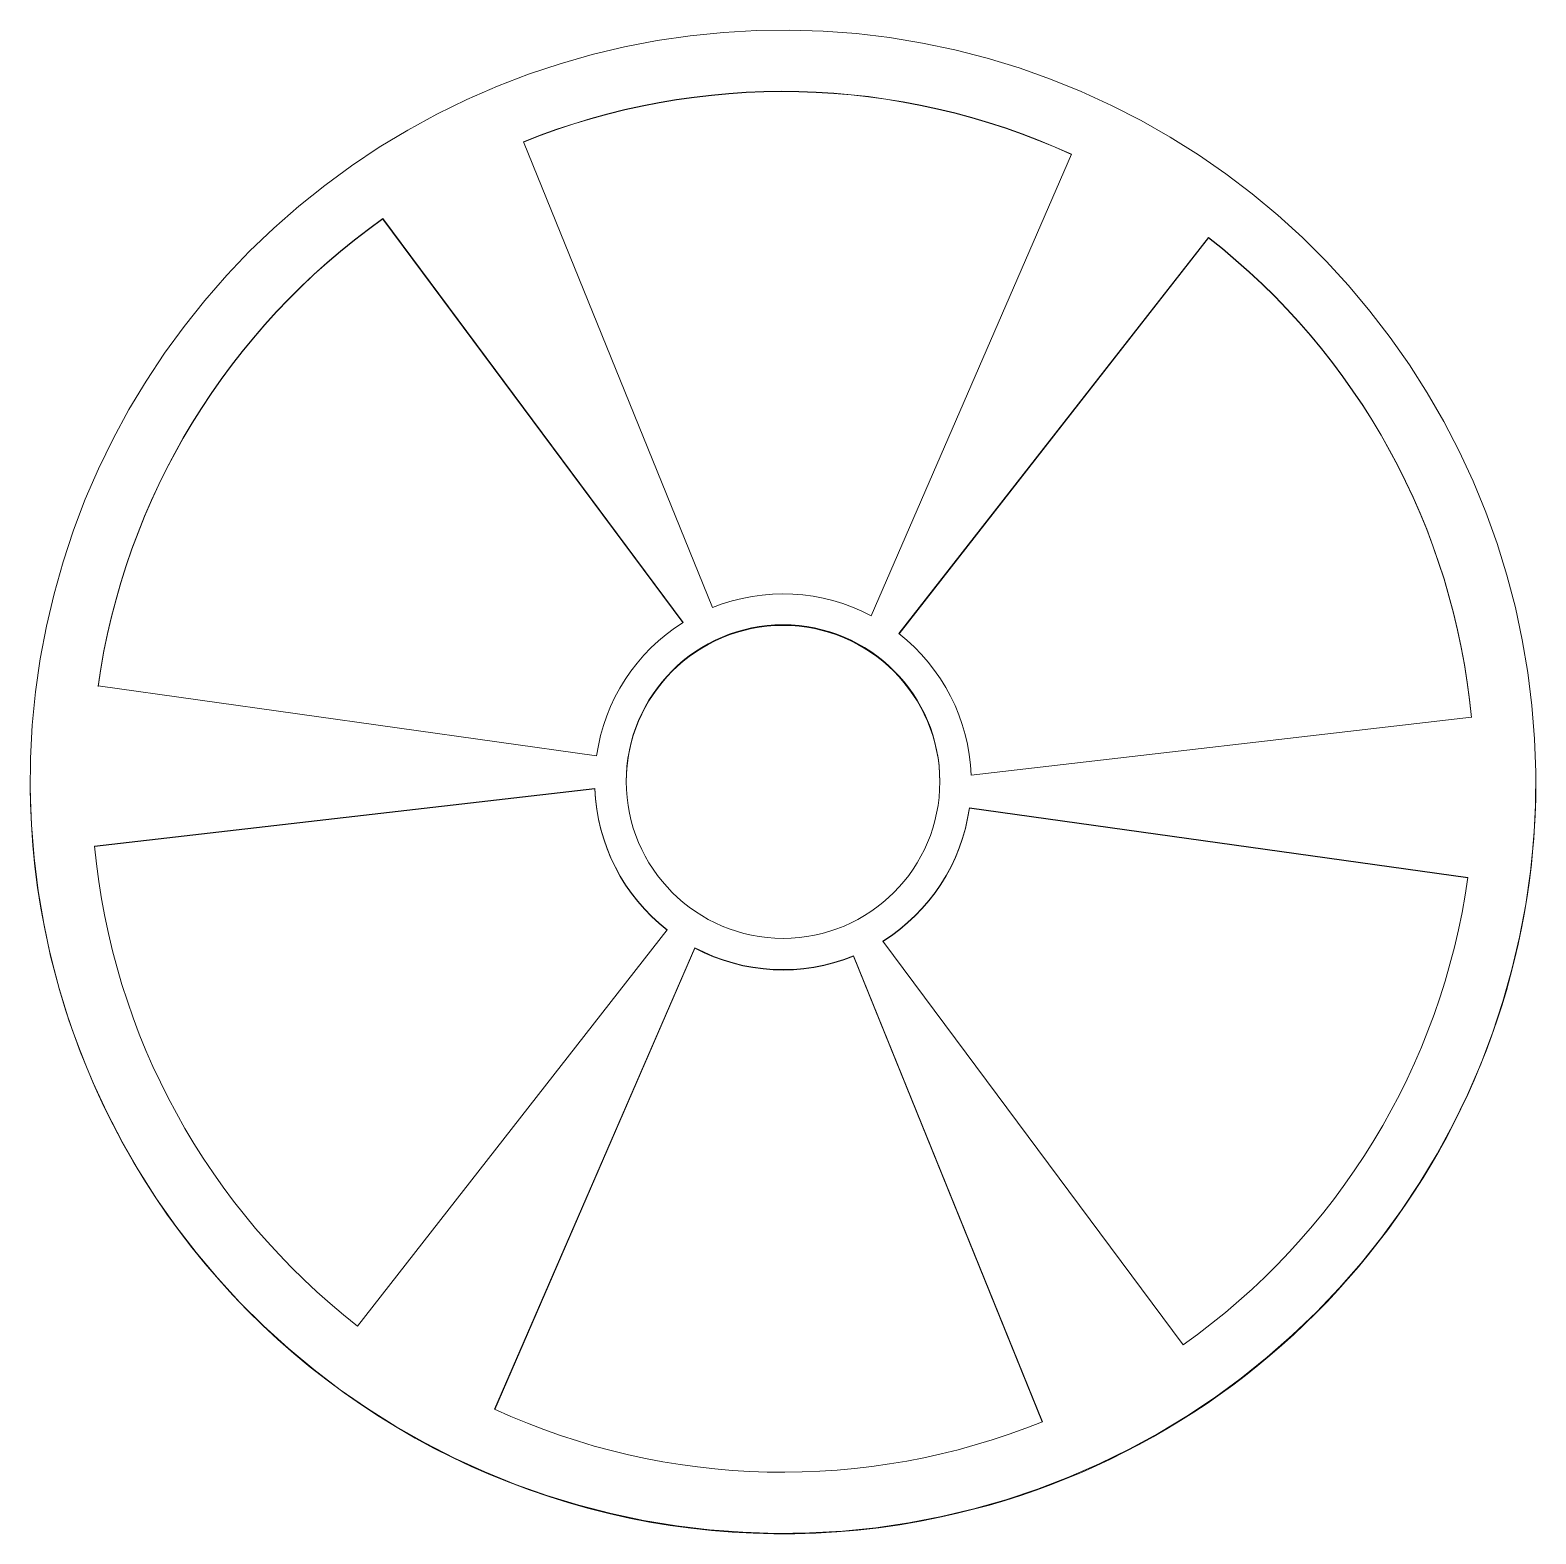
# Model space of a CAD drawing. Header units: millimetres. Extents: x -120 to 120, y -120 to 120.
import ezdxf

# ---------------------------------------------------------------- set-up
doc = ezdxf.new("R2010")
doc.units = ezdxf.units.MM

msp = doc.modelspace()

# ---------------------------------------------------------------- linework, layer by layer
at = {"color": 7, "linetype": 'Continuous', "lineweight": 15}
for p, q in [((-11.25, 27.82), (-41.34, 102.07)), ((45.96, 100.08), (14.07, 26.51)), ((-63.78, 89.81), (-15.91, 25.45)), ((-63.78, 89.81), (-63.78, 89.75)), ((-15.94, 25.43), (-63.78, 89.75)), ((18.46, 23.67), (67.81, 86.81)), ((67.81, 86.75), (18.49, 23.65)), ((67.81, 86.81), (67.81, 86.75)), ((-29.71, 4.21), (-109.16, 15.32)), ((109.74, 10.33), (29.98, 1.12)), ((-120, 0.06), (-120, 0)), ((120, 0), (120, 0.06)), ((-109.74, -10.21), (-29.98, -1)), ((-29.98, -1.06), (-109.74, -10.27)), ((-29.98, -1), (-29.98, -1.06)), ((29.71, -4.1), (109.16, -15.2)), ((29.71, -4.1), (29.71, -4.15)), ((109.15, -15.26), (29.71, -4.15)), ((-18.46, -23.55), (-67.81, -86.69)), ((-45.96, -99.96), (-14.07, -26.39)), ((-14.07, -26.39), (-14.07, -26.45)), ((63.78, -89.69), (15.91, -25.33)), ((-14.07, -26.45), (-45.94, -99.97)), ((11.25, -27.71), (41.34, -101.95)), ((11.25, -27.71), (11.25, -27.76)), ((41.32, -101.96), (11.25, -27.76))]:
    msp.add_line(p, q, dxfattribs=at)
at = {"color": 7, "linetype": 'Continuous', "lineweight": 15, "flags": 128}
msp.add_lwpolyline([(25.25, -117.06), (30.42, -115.83), (35.52, -114.38), (40.56, -112.7), (45.51, -110.79), (50.38, -108.68), (55.15, -106.34), (59.81, -103.8), (64.35, -101.06), (68.77, -98.12), (73.05, -94.99), (77.19, -91.67), (81.18, -88.17), (85.01, -84.5), (88.67, -80.66), (92.16, -76.67), (95.47, -72.52), (98.59, -68.23), (101.52, -63.81), (104.25, -59.27), (106.78, -54.61), (109.1, -49.84), (111.2, -44.97), (113.09, -40.02), (114.75, -34.98), (116.19, -29.88), (117.41, -24.72), (118.39, -19.51), (119.14, -14.26), (119.66, -8.99), (119.94, -3.7), (119.99, 1.6), (119.8, 6.9), (119.38, 12.19), (118.73, 17.45), (117.84, 22.67), (116.73, 27.85), (115.38, 32.98), (113.81, 38.04), (112.01, 43.03), (110, 47.94), (107.77, 52.75), (105.33, 57.46), (102.68, 62.05), (99.84, 66.53), (96.79, 70.87), (93.56, 75.07), (90.15, 79.13), (86.56, 83.04), (82.79, 86.78), (78.87, 90.35), (74.79, 93.74), (70.57, 96.95), (66.21, 99.98), (61.71, 102.8), (57.1, 105.43), (52.38, 107.85), (47.55, 110.05), (42.63, 112.05), (37.63, 113.82), (32.55, 115.37), (27.41, 116.69), (22.21, 117.79), (16.98, 118.66), (11.71, 119.29), (6.41, 119.69), (1.1, 119.86), (-4.2, 119.79), (-9.5, 119.48), (-14.79, 118.95), (-20.04, 118.18), (-25.25, 117.18), (-30.42, 115.95), (-35.52, 114.49), (-40.56, 112.81), (-45.51, 110.91), (-50.38, 108.79), (-55.15, 106.46), (-59.81, 103.92), (-64.35, 101.18), (-68.77, 98.24), (-73.05, 95.1), (-77.19, 91.78), (-81.18, 88.28), (-85.01, 84.61), (-88.67, 80.78), (-92.16, 76.78), (-95.47, 72.64), (-98.59, 68.35), (-101.52, 63.93), (-104.25, 59.38), (-106.78, 54.72), (-109.1, 49.95), (-111.2, 45.09), (-113.09, 40.13), (-114.75, 35.1), (-116.19, 30), (-117.41, 24.83), (-118.39, 19.63), (-119.14, 14.38), (-119.66, 9.1), (-119.94, 3.81), (-119.99, -1.49), (-119.8, -6.79), (-119.38, -12.07), (-118.73, -17.33), (-117.84, -22.56), (-116.73, -27.74), (-115.38, -32.87), (-113.81, -37.93), (-112.01, -42.92), (-110, -47.82), (-107.77, -52.63), (-105.33, -57.34), (-102.68, -61.94), (-99.84, -66.41), (-96.79, -70.75), (-93.56, -74.96), (-90.15, -79.02), (-86.56, -82.92), (-82.79, -86.66), (-78.87, -90.23), (-74.79, -93.63), (-70.57, -96.84), (-66.21, -99.86), (-61.71, -102.69), (-57.1, -105.31), (-52.38, -107.73), (-47.55, -109.94), (-42.63, -111.93), (-37.63, -113.7), (-32.55, -115.25), (-27.41, -116.58), (-22.21, -117.67), (-16.98, -118.54), (-11.71, -119.17), (-6.41, -119.57), (-1.1, -119.74), (4.2, -119.67), (9.5, -119.37), (14.79, -118.83), (20.04, -118.06), (25.25, -117.06)], dxfattribs=at)
at = {"color": 7, "linetype": 'Continuous', "lineweight": 15}
msp.add_circle((0.01, 0.09), 24.99, dxfattribs=at)
for centre, radius, start, end in [((0, -0.29), 110.39, 65.3935, 111.9954), ((0, -0.34), 110.39, 65.3935, 111.9954), ((-0.21, 0.01), 110.02, 125.2962, 172.0047), ((-0.21, -0.04), 110.02, 125.2957, 172.0052), ((0.23, 0.02), 110, 5.3743, 52.0897), ((0.23, -0.03), 110, 5.3748, 52.0892), ((0, -0.04), 30.04, 62.0736, 111.996), ((-0.05, 0.04), 29.95, 121.9704, 172.0034), ((0, -0.03), 25, 0.0741, 179.9259), ((0.06, 0.05), 29.94, 2.0457, 52.0904), ((-0.05, 0.13), 119.95, 180.0599, 282.1807), ((-0.06, 0.07), 29.94, 182.0457, 232.0904), ((-0.07, 0.01), 29.93, 182.0447, 232.0915), ((0.15, 0.07), 119.85, 282.089, 359.9674), ((0.05, 0.07), 29.95, 301.9704, 352.0034), ((0.05, 0.01), 29.95, 301.9716, 352.0022), ((-0.23, 0.09), 110, 185.3743, 232.0897), ((0.21, 0.1), 110.02, 305.2962, 352.0047), ((0, 0.15), 30.04, 242.0736, 291.996), ((0, 0.09), 30.04, 242.0735, 291.9961), ((0, 0.4), 110.39, 245.3935, 291.9954)]:
    msp.add_arc(centre, radius, start, end, dxfattribs=at)

doc.saveas('drawing.dxf')
